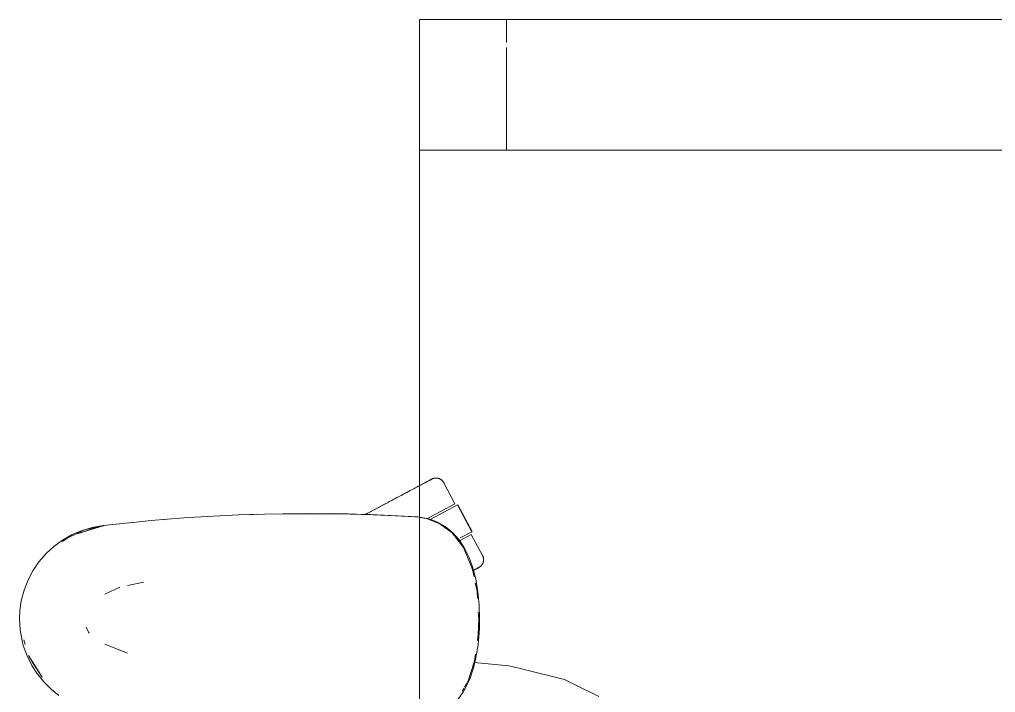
# Model space of a CAD drawing. Header units: millimetres. Extents: x 155927 to 326028, y -36033 to 97293.
# Drawn here: x 216299.3 to 216747.7, y 10666.3 to 10975.6 of the extents above; entities that cross this region are included whole.
import ezdxf

# ---------------------------------------------------------------- set-up
doc = ezdxf.new("R2010")
doc.units = ezdxf.units.MM
doc.header["$MEASUREMENT"] = 0
doc.layers.add('G-IMPT', color=8, linetype='CONTINUOUS', lineweight=9)
doc.layers.add('I-FURN', color=8, linetype='CONTINUOUS', lineweight=9)

msp = doc.modelspace()

# ---------------------------------------------------------------- linework, layer by layer
at = {"layer": 'G-IMPT'}
for p, q in [((216379.88, 10746.83), (216394.01, 10747.64)), ((216400.04, 10747.9), (216394.01, 10747.64)), ((216400.04, 10747.9), (216411.8, 10748.29)), ((216404.92, 10748.04), (216406.86, 10748.15)), ((216406.86, 10748.15), (216408.36, 10748.16)), ((216420.22, 10748.45), (216411.8, 10748.29)), ((216420.22, 10748.45), (216431.01, 10748.54)), ((216420.22, 10748.45), (216440.4, 10748.5)), ((216420.22, 10748.45), (216450.23, 10748.34)), ((216450.23, 10748.34), (216431.01, 10748.54)), ((216440.29, 10748.46), (216442.44, 10748.48)), ((216440.4, 10748.5), (216450.23, 10748.34)), ((216440.4, 10748.5), (216461.8, 10747.99)), ((216440.4, 10748.5), (216460.59, 10748.03)), ((216442.44, 10748.48), (216444.35, 10748.41)), ((216450.23, 10748.34), (216461.8, 10747.99)), ((216461.8, 10747.99), (216460.59, 10748.03)), ((216460.59, 10748.03), (216482.37, 10746.95)), ((216460.59, 10748.03), (216480.77, 10747.06)), ((216461.8, 10747.99), (216482.37, 10746.95)), ((216338.19, 10743.01), (216325.73, 10739.18)), ((216329.22, 10740.97), (216337.62, 10742.88)), ((216337.67, 10743.01), (216332.63, 10742.11)), ((216338.19, 10743.01), (216334.87, 10742.09)), ((216355.6, 10744.91), (216337.67, 10743.01)), ((216359.73, 10745.26), (216355.6, 10744.91)), ((216374.79, 10746.51), (216359.73, 10745.26)), ((216366.6, 10745.86), (216364.93, 10745.69)), ((216374.79, 10746.51), (216379.88, 10746.83)), ((216482.37, 10746.95), (216480.77, 10747.06)), ((216482.37, 10746.95), (216484.02, 10746.69)), ((216486.23, 10746.23), (216483.07, 10746.71)), ((216486.41, 10746.25), (216484.02, 10746.69)), ((216486.23, 10746.23), (216492.43, 10743.82)), ((216486.41, 10746.25), (216487.76, 10745.88)), ((216491.4, 10744.49), (216487.76, 10745.88)), ((216491.4, 10744.49), (216494.83, 10742.53)), ((216492.43, 10743.82), (216498.05, 10739.65)), ((216323.53, 10738.84), (216319.09, 10736.32)), ((216329.22, 10740.97), (216321.15, 10737.23)), ((216323.53, 10738.84), (216327.77, 10740.65)), ((216325.73, 10739.18), (216334.87, 10742.09)), ((216327.77, 10740.65), (216332.63, 10742.11)), ((216494.83, 10742.53), (216498.57, 10739.45)), ((216498.05, 10739.65), (216503.27, 10732.86)), ((216501.24, 10736.41), (216498.57, 10739.45)), ((216315, 10733.33), (216319.09, 10736.32)), ((216319.05, 10735.63), (216321.15, 10737.23)), ((216503.9, 10732.37), (216501.24, 10736.41)), ((216308.24, 10726.33), (216311.57, 10730.16)), ((216315, 10733.33), (216311.57, 10730.16)), ((216503.27, 10732.86), (216505.11, 10728.47)), ((216503.9, 10732.37), (216505.88, 10728.29)), ((216305.41, 10722.16), (216308.24, 10726.33)), ((216507.44, 10722.84), (216505.11, 10728.47)), ((216507.46, 10723.96), (216505.88, 10728.29)), ((216305.41, 10722.16), (216303.22, 10718)), ((216507.44, 10722.84), (216508.15, 10719.38)), ((216507.46, 10723.96), (216508.89, 10718.48)), ((216303.22, 10718), (216301.39, 10713.29)), ((216356.39, 10717.04), (216348.96, 10715.47)), ((216508.71, 10716.63), (216509.48, 10712.88)), ((216509.89, 10712.55), (216508.89, 10718.48)), ((216300.13, 10708.42), (216301.39, 10713.29)), ((216338.56, 10711.44), (216345.34, 10714.7)), ((216509.48, 10712.88), (216509.68, 10709.68)), ((216509.89, 10712.55), (216510.46, 10706.4)), ((216300.13, 10708.42), (216299.48, 10703.91)), ((216299.31, 10700.06), (216299.48, 10703.91)), ((216510.07, 10703.17), (216510.27, 10700.06)), ((216510.64, 10700.06), (216510.46, 10706.4)), ((216299.31, 10700.06), (216299.61, 10695.02)), ((216510.03, 10692.89), (216510.27, 10700.06)), ((216510.55, 10695.55), (216510.64, 10700.06)), ((216299.61, 10695.02), (216300.49, 10690.07)), ((216329.92, 10696.23), (216330.94, 10694.01)), ((216330.94, 10694.01), (216331.24, 10693.56)), ((216510.55, 10695.55), (216509.98, 10688.24)), ((216300.49, 10690.07), (216301.05, 10687.94)), ((216301.85, 10688.38), (216301.23, 10690.41)), ((216510.03, 10692.89), (216509.64, 10690.11)), ((216302.76, 10683.17), (216301.05, 10687.94)), ((216348.89, 10684.34), (216338.46, 10688.48)), ((216508.86, 10681.47), (216509.98, 10688.24)), ((216302.76, 10683.17), (216305, 10678.66)), ((216303.41, 10683.26), (216305.57, 10679.59)), ((216303.41, 10683.26), (216309.73, 10673.31)), ((216508.31, 10680.63), (216505.28, 10671.24)), ((216507.88, 10677.55), (216508.86, 10681.47)), ((216508.18, 10680.01), (216524.05, 10678.57)), ((216508.77, 10683.92), (216508.31, 10680.63)), ((216305, 10678.66), (216307.27, 10675.11)), ((216305.57, 10679.59), (216309.73, 10673.31)), ((216507.88, 10677.55), (216506.14, 10672.46)), ((216524.05, 10678.57), (216529.34, 10677.27)), ((216531.72, 10676.69), (216529.34, 10677.27)), ((216549.66, 10672.29), (216531.72, 10676.69)), ((216310.46, 10671.14), (216307.27, 10675.11)), ((216310.46, 10671.14), (216314.06, 10667.59)), ((216505.28, 10671.24), (216503.81, 10668.79)), ((216506.14, 10672.46), (216503.94, 10667.82)), ((216554.02, 10670.14), (216549.66, 10672.29)), ((216314.06, 10667.59), (216317.37, 10664.96)), ((216500.68, 10662.99), (216503.13, 10666.45)), ((216503.53, 10668.32), (216502.67, 10666.88)), ((216503.94, 10667.82), (216503.13, 10666.45)), ((216554.02, 10670.14), (216565.49, 10664.49))]:
    msp.add_line(p, q, dxfattribs=at)
at = {"layer": 'I-FURN'}
for p, q in [((216483.07, 10975.6), (217283.07, 10975.6)), ((216523.07, 10975.6), (216483.07, 10975.6)), ((216483.07, 10975.6), (216483.07, 10915.6)), ((216483.07, 10915.6), (216483.07, 10975.6)), ((217283.07, 10975.6), (216483.07, 10975.6)), ((216483.07, 10975.6), (216483.07, 9375.6)), ((216483.07, 9375.6), (216483.07, 10975.6)), ((216483.07, 10975.6), (217283.07, 10975.6)), ((217243.07, 10975.6), (216523.07, 10975.6)), ((216523.07, 10975.6), (216523.07, 10965.02)), ((216523.07, 10975.6), (216523.07, 10965.02)), ((216523.07, 10962.7), (216523.07, 10915.6)), ((216523.07, 10962.7), (216523.07, 10915.6)), ((216483.07, 10915.6), (216523.07, 10915.6)), ((216918.07, 10915.6), (216483.07, 10915.6)), ((216523.07, 10915.6), (217243.07, 10915.6)), ((216481.83, 10760.68), (216481.13, 10760.3)), ((216482.51, 10761.04), (216481.83, 10760.68)), ((216483.16, 10761.38), (216482.51, 10761.04)), ((216483.78, 10761.71), (216483.16, 10761.38)), ((216484.36, 10762.02), (216483.78, 10761.71)), ((216484.05, 10761.86), (216484.62, 10762.16)), ((216484.91, 10762.31), (216484.36, 10762.02)), ((216484.62, 10762.16), (216485.15, 10762.44)), ((216485.43, 10762.59), (216484.91, 10762.31)), ((216485.15, 10762.44), (216485.65, 10762.71)), ((216485.91, 10762.84), (216485.43, 10762.59)), ((216485.65, 10762.71), (216486.12, 10762.96)), ((216486.36, 10763.08), (216485.91, 10762.84)), ((216486.12, 10762.96), (216486.55, 10763.18)), ((216486.77, 10763.3), (216486.36, 10763.08)), ((216486.55, 10763.18), (216486.94, 10763.39)), ((216487.14, 10763.5), (216486.77, 10763.3)), ((216486.94, 10763.39), (216487.3, 10763.58)), ((216487.47, 10763.68), (216487.14, 10763.5)), ((216487.3, 10763.58), (216487.62, 10763.75)), ((216487.77, 10763.83), (216487.47, 10763.68)), ((216487.62, 10763.75), (216487.9, 10763.9)), ((216488.03, 10763.97), (216487.77, 10763.83)), ((216487.9, 10763.9), (216488.14, 10764.03)), ((216488.25, 10764.09), (216488.03, 10763.97)), ((216488.14, 10764.03), (216488.34, 10764.14)), ((216488.43, 10764.18), (216488.25, 10764.09)), ((216488.34, 10764.14), (216488.5, 10764.22)), ((216488.57, 10764.26), (216488.43, 10764.18)), ((216488.5, 10764.22), (216488.62, 10764.29)), ((216488.67, 10764.31), (216488.57, 10764.26)), ((216488.62, 10764.29), (216488.7, 10764.33)), ((216488.73, 10764.34), (216488.67, 10764.31)), ((216488.7, 10764.33), (216488.75, 10764.35)), ((216488.75, 10764.36), (216488.73, 10764.34)), ((216488.75, 10764.36), (216488.89, 10764.43)), ((216488.75, 10764.35), (216488.75, 10764.36)), ((216488.89, 10764.43), (216489.04, 10764.5)), ((216489.04, 10764.5), (216489.19, 10764.56)), ((216489.19, 10764.56), (216489.34, 10764.61)), ((216489.34, 10764.61), (216489.5, 10764.66)), ((216489.5, 10764.66), (216489.65, 10764.7)), ((216489.65, 10764.7), (216489.81, 10764.74)), ((216489.81, 10764.74), (216489.97, 10764.77)), ((216489.97, 10764.77), (216490.13, 10764.79)), ((216490.13, 10764.79), (216490.29, 10764.81)), ((216490.29, 10764.81), (216490.45, 10764.82)), ((216490.45, 10764.82), (216490.61, 10764.83)), ((216490.61, 10764.83), (216490.77, 10764.82)), ((216490.77, 10764.82), (216490.93, 10764.82)), ((216490.93, 10764.82), (216491.09, 10764.8)), ((216491.09, 10764.8), (216491.25, 10764.78)), ((216491.25, 10764.78), (216491.41, 10764.75)), ((216491.41, 10764.75), (216491.57, 10764.72)), ((216491.57, 10764.72), (216491.72, 10764.68)), ((216491.72, 10764.68), (216491.88, 10764.63)), ((216491.88, 10764.63), (216492.03, 10764.58)), ((216492.03, 10764.58), (216492.18, 10764.52)), ((216492.18, 10764.52), (216492.33, 10764.46)), ((216492.33, 10764.46), (216492.47, 10764.39)), ((216492.47, 10764.39), (216492.62, 10764.31)), ((216492.62, 10764.31), (216492.75, 10764.23)), ((216492.75, 10764.23), (216492.89, 10764.14)), ((216492.89, 10764.14), (216493.02, 10764.05)), ((216493.02, 10764.05), (216493.15, 10763.95)), ((216493.15, 10763.95), (216493.27, 10763.85)), ((216493.27, 10763.85), (216493.39, 10763.74)), ((216493.39, 10763.74), (216493.51, 10763.63)), ((216493.51, 10763.63), (216493.62, 10763.51)), ((216493.62, 10763.51), (216493.73, 10763.39)), ((216493.73, 10763.39), (216493.83, 10763.27)), ((216493.83, 10763.27), (216493.92, 10763.14)), ((216493.92, 10763.14), (216494.02, 10763)), ((216494.02, 10763), (216494.1, 10762.87)), ((216494.1, 10762.87), (216494.18, 10762.73)), ((216494.18, 10762.73), (216494.2, 10762.69)), ((216499.35, 10753), (216494.2, 10762.69)), ((216473.65, 10756.33), (216472.72, 10755.83)), ((216473.15, 10756.06), (216474.07, 10756.55)), ((216474.57, 10756.81), (216473.65, 10756.33)), ((216474.07, 10756.55), (216474.98, 10757.03)), ((216475.46, 10757.29), (216474.57, 10756.81)), ((216474.98, 10757.03), (216475.87, 10757.51)), ((216476.34, 10757.76), (216475.46, 10757.29)), ((216475.87, 10757.51), (216476.74, 10757.97)), ((216477.2, 10758.21), (216476.34, 10757.76)), ((216476.74, 10757.97), (216477.58, 10758.42)), ((216478.03, 10758.65), (216477.2, 10758.21)), ((216478.84, 10759.09), (216478.03, 10758.65)), ((216479.63, 10759.51), (216478.84, 10759.09)), ((216480.39, 10759.91), (216479.63, 10759.51)), ((216481.13, 10760.3), (216480.39, 10759.91)), ((216464.89, 10751.67), (216463.89, 10751.13)), ((216464.35, 10751.38), (216465.35, 10751.91)), ((216465.89, 10752.2), (216464.89, 10751.67)), ((216465.35, 10751.91), (216466.35, 10752.45)), ((216466.89, 10752.73), (216465.89, 10752.2)), ((216466.35, 10752.45), (216467.35, 10752.98)), ((216467.89, 10753.26), (216466.89, 10752.73)), ((216467.35, 10752.98), (216468.34, 10753.5)), ((216468.87, 10753.79), (216467.89, 10753.26)), ((216468.34, 10753.5), (216469.32, 10754.03)), ((216469.85, 10754.31), (216468.87, 10753.79)), ((216469.32, 10754.03), (216470.3, 10754.54)), ((216470.82, 10754.82), (216469.85, 10754.31)), ((216470.3, 10754.54), (216471.26, 10755.06)), ((216471.78, 10755.33), (216470.82, 10754.82)), ((216471.26, 10755.06), (216472.21, 10755.56)), ((216472.72, 10755.83), (216471.78, 10755.33)), ((216472.21, 10755.56), (216473.15, 10756.06)), ((216499.35, 10753), (216486.69, 10746.27)), ((216487.97, 10745.82), (216500.47, 10752.47)), ((216500.47, 10752.47), (216507.05, 10740.11)), ((216507.22, 10740.2), (216500.65, 10752.56)), ((216458.89, 10748.48), (216457.9, 10747.95)), ((216458.35, 10748.19), (216459.34, 10748.72)), ((216459.88, 10749), (216458.89, 10748.48)), ((216459.34, 10748.72), (216460.34, 10749.25)), ((216460.87, 10749.53), (216459.88, 10749)), ((216460.34, 10749.25), (216461.33, 10749.78)), ((216461.88, 10750.07), (216460.87, 10749.53)), ((216461.33, 10749.78), (216462.34, 10750.31)), ((216462.88, 10750.6), (216461.88, 10750.07)), ((216462.34, 10750.31), (216463.34, 10750.85)), ((216463.89, 10751.13), (216462.88, 10750.6)), ((216463.34, 10750.85), (216464.35, 10751.38)), ((216506.86, 10738.88), (216501.67, 10736.12)), ((216507.05, 10740.11), (216501.76, 10737.29)), ((216512.01, 10729.19), (216506.86, 10738.88)), ((216511.61, 10724.79), (216511.51, 10724.67)), ((216511.71, 10724.92), (216511.61, 10724.79)), ((216511.8, 10725.05), (216511.71, 10724.92)), ((216511.89, 10725.19), (216511.8, 10725.05)), ((216511.97, 10725.33), (216511.89, 10725.19)), ((216512.05, 10725.47), (216511.97, 10725.33)), ((216512.01, 10729.19), (216512.09, 10729.05)), ((216512.12, 10725.61), (216512.05, 10725.47)), ((216512.09, 10729.05), (216512.15, 10728.9)), ((216512.18, 10725.76), (216512.12, 10725.61)), ((216512.15, 10728.9), (216512.21, 10728.75)), ((216512.24, 10725.91), (216512.18, 10725.76)), ((216512.21, 10728.75), (216512.27, 10728.6)), ((216512.29, 10726.06), (216512.24, 10725.91)), ((216512.27, 10728.6), (216512.32, 10728.45)), ((216512.34, 10726.22), (216512.29, 10726.06)), ((216512.32, 10728.45), (216512.36, 10728.29)), ((216512.38, 10726.37), (216512.34, 10726.22)), ((216512.36, 10728.29), (216512.4, 10728.13)), ((216512.41, 10726.53), (216512.38, 10726.37)), ((216512.4, 10728.13), (216512.43, 10727.97)), ((216512.44, 10726.69), (216512.41, 10726.53)), ((216512.43, 10727.97), (216512.45, 10727.82)), ((216512.46, 10726.85), (216512.44, 10726.69)), ((216512.45, 10727.82), (216512.47, 10727.66)), ((216512.47, 10727.01), (216512.46, 10726.85)), ((216512.47, 10727.66), (216512.48, 10727.49)), ((216512.48, 10727.17), (216512.47, 10727.01)), ((216512.48, 10727.49), (216512.48, 10727.33)), ((216512.48, 10727.33), (216512.48, 10727.17)), ((216507.72, 10722.34), (216508.15, 10722.57)), ((216508.36, 10722.68), (216507.95, 10722.47)), ((216508.15, 10722.57), (216508.54, 10722.78)), ((216508.74, 10722.88), (216508.36, 10722.68)), ((216508.54, 10722.78), (216508.89, 10722.97)), ((216509.07, 10723.06), (216508.74, 10722.88)), ((216508.89, 10722.97), (216509.21, 10723.14)), ((216509.37, 10723.22), (216509.07, 10723.06)), ((216509.21, 10723.14), (216509.49, 10723.28)), ((216509.63, 10723.36), (216509.37, 10723.22)), ((216509.49, 10723.28), (216509.73, 10723.41)), ((216509.85, 10723.47), (216509.63, 10723.36)), ((216509.73, 10723.41), (216509.93, 10723.52)), ((216510.03, 10723.57), (216509.85, 10723.47)), ((216509.93, 10723.52), (216510.1, 10723.61)), ((216510.17, 10723.64), (216510.03, 10723.57)), ((216510.1, 10723.61), (216510.22, 10723.67)), ((216510.27, 10723.7), (216510.17, 10723.64)), ((216510.22, 10723.67), (216510.3, 10723.71)), ((216510.33, 10723.73), (216510.27, 10723.7)), ((216510.3, 10723.71), (216510.34, 10723.74)), ((216510.35, 10723.74), (216510.33, 10723.73)), ((216510.34, 10723.74), (216510.35, 10723.74)), ((216510.38, 10723.76), (216510.35, 10723.74)), ((216510.52, 10723.84), (216510.38, 10723.76)), ((216510.66, 10723.93), (216510.52, 10723.84)), ((216510.79, 10724.02), (216510.66, 10723.93)), ((216510.92, 10724.11), (216510.79, 10724.02)), ((216511.05, 10724.21), (216510.92, 10724.11)), ((216511.17, 10724.32), (216511.05, 10724.21)), ((216511.29, 10724.43), (216511.17, 10724.32)), ((216511.4, 10724.55), (216511.29, 10724.43)), ((216511.51, 10724.67), (216511.4, 10724.55))]:
    msp.add_line(p, q, dxfattribs=at)

doc.saveas('drawing.dxf')
